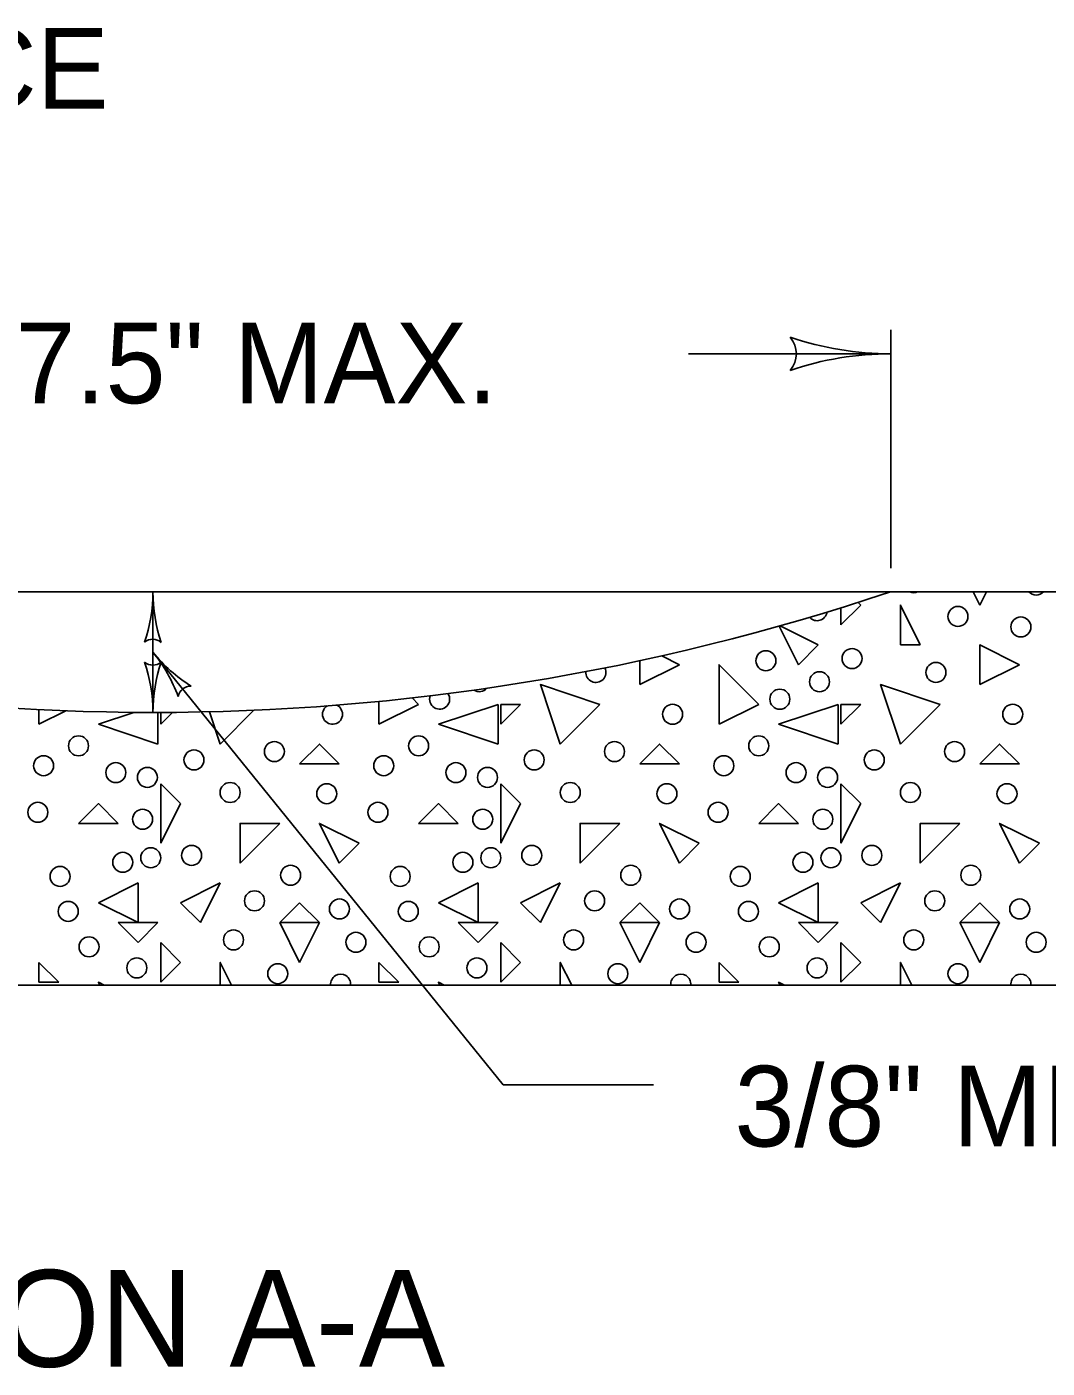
# Model space of a CAD drawing. Extents: x 999.2 to 1036.9, y 999.5 to 1022.6.
# Drawn here: x 1021.571 to 1024.101, y 1006.315 to 1009.641 of the extents above; entities that cross this region are included whole.
import ezdxf

# ---------------------------------------------------------------- set-up
doc = ezdxf.new("R2010")
doc.units = 0
doc.layers.add('Level 1', color=7, linetype='Continuous')

msp = doc.modelspace()

# ---------------------------------------------------------------- linework, layer by layer
at = {"layer": 'Level 1'}
for p, q in [((1023.7134, 1008.2985), (1023.7134, 1008.889)), ((1023.2117, 1008.8299), (1023.7134, 1008.8299)), ((1020.0544, 1008.2394), (1023.7134, 1008.2394)), ((1021.8832, 1007.9405), (1021.8832, 1008.2394)), ((1025.4835, 1008.2394), (1023.712, 1008.2394)), ((1023.7711, 1008.2394), (1024.3616, 1008.2394)), ((1023.9173, 1008.2394), (1023.9338, 1008.2066)), ((1023.9502, 1008.2394), (1023.9338, 1008.2066)), ((1023.5893, 1008.1574), (1023.6385, 1008.2066)), ((1023.5893, 1008.1998), (1023.5893, 1008.1574)), ((1023.6385, 1008.2066), (1023.6319, 1008.2132)), ((1023.484, 1008.059), (1023.5332, 1008.1082)), ((1023.7369, 1008.1082), (1023.7861, 1008.1082)), ((1021.8832, 1008.09), (1022.7522, 1007.0175)), ((1023.0903, 1008.0098), (1023.1888, 1008.059)), ((1023.9338, 1008.0098), (1024.0322, 1008.059)), ((1021.6003, 1007.9114), (1021.6669, 1007.9446)), ((1021.748, 1007.9114), (1021.836, 1007.9407)), ((1021.8956, 1007.9405), (1021.8956, 1007.8622)), ((1021.9025, 1007.9114), (1021.9319, 1007.9407)), ((1021.9025, 1007.9405), (1021.9025, 1007.9114)), ((1022.0501, 1007.8622), (1022.1339, 1007.946)), ((1022.4438, 1007.9114), (1022.5422, 1007.9606)), ((1022.5914, 1007.9114), (1022.739, 1007.9606)), ((1022.739, 1007.9606), (1022.739, 1007.8622)), ((1022.7459, 1007.9606), (1022.7459, 1007.9114)), ((1022.7459, 1007.9114), (1022.7951, 1007.9606)), ((1022.7951, 1007.9606), (1022.7459, 1007.9606)), ((1022.8935, 1007.8622), (1022.9919, 1007.9606)), ((1023.2872, 1007.9114), (1023.3856, 1007.9606)), ((1023.4348, 1007.9114), (1023.5824, 1007.9606)), ((1023.5824, 1007.9606), (1023.5824, 1007.8622)), ((1023.5893, 1007.9606), (1023.5893, 1007.9114)), ((1023.5893, 1007.9114), (1023.6385, 1007.9606)), ((1023.6385, 1007.9606), (1023.5893, 1007.9606)), ((1023.7369, 1007.8622), (1023.8353, 1007.9606)), ((1021.8956, 1007.8622), (1021.748, 1007.9114)), ((1022.739, 1007.8622), (1022.5914, 1007.9114)), ((1023.5824, 1007.8622), (1023.4348, 1007.9114)), ((1022.2469, 1007.813), (1022.3453, 1007.813)), ((1023.0903, 1007.813), (1023.1888, 1007.813)), ((1023.9338, 1007.813), (1024.0322, 1007.813)), ((1021.9025, 1007.7637), (1021.9517, 1007.7145)), ((1021.9025, 1007.6161), (1021.9025, 1007.7637)), ((1022.7459, 1007.7637), (1022.7951, 1007.7145)), ((1022.7459, 1007.6161), (1022.7459, 1007.7637)), ((1023.5893, 1007.7637), (1023.6385, 1007.7145)), ((1023.5893, 1007.6161), (1023.5893, 1007.7637)), ((1021.9517, 1007.7145), (1021.9025, 1007.6161)), ((1022.7951, 1007.7145), (1022.7459, 1007.6161)), ((1023.6385, 1007.7145), (1023.5893, 1007.6161)), ((1021.6988, 1007.6653), (1021.7972, 1007.6653)), ((1022.0993, 1007.5669), (1022.1977, 1007.6653)), ((1022.5422, 1007.6653), (1022.6406, 1007.6653)), ((1022.9427, 1007.5669), (1023.0411, 1007.6653)), ((1023.3856, 1007.6653), (1023.484, 1007.6653)), ((1023.7861, 1007.5669), (1023.8846, 1007.6653)), ((1022.3453, 1007.5669), (1022.3946, 1007.6161)), ((1023.1888, 1007.5669), (1023.238, 1007.6161)), ((1024.0322, 1007.5669), (1024.0814, 1007.6161)), ((1021.8464, 1007.5177), (1021.748, 1007.4685)), ((1021.8464, 1007.4193), (1021.8464, 1007.5177)), ((1022.0501, 1007.5177), (1021.9517, 1007.4685)), ((1022.0009, 1007.4193), (1022.0501, 1007.5177)), ((1022.6898, 1007.5177), (1022.5914, 1007.4685)), ((1022.6898, 1007.4193), (1022.6898, 1007.5177)), ((1022.8935, 1007.5177), (1022.7951, 1007.4685)), ((1022.8443, 1007.4193), (1022.8935, 1007.5177)), ((1023.5332, 1007.5177), (1023.4348, 1007.4685)), ((1023.5332, 1007.4193), (1023.5332, 1007.5177)), ((1023.7369, 1007.5177), (1023.6385, 1007.4685)), ((1023.6877, 1007.4193), (1023.7369, 1007.5177)), ((1021.748, 1007.4685), (1021.8464, 1007.4193)), ((1021.9517, 1007.4685), (1022.0009, 1007.4193)), ((1022.2469, 1007.4685), (1022.1977, 1007.4193)), ((1022.2469, 1007.4685), (1022.2961, 1007.4193)), ((1022.5914, 1007.4685), (1022.6898, 1007.4193)), ((1022.7951, 1007.4685), (1022.8443, 1007.4193)), ((1023.0903, 1007.4685), (1023.0411, 1007.4193)), ((1023.0903, 1007.4685), (1023.1396, 1007.4193)), ((1023.4348, 1007.4685), (1023.5332, 1007.4193)), ((1023.6385, 1007.4685), (1023.6877, 1007.4193)), ((1023.9338, 1007.4685), (1023.8846, 1007.4193)), ((1023.9338, 1007.4685), (1023.983, 1007.4193)), ((1021.7972, 1007.4193), (1021.8464, 1007.3701)), ((1021.8956, 1007.4193), (1021.7972, 1007.4193)), ((1021.8464, 1007.3701), (1021.8956, 1007.4193)), ((1022.1977, 1007.4193), (1022.2961, 1007.4193)), ((1022.1977, 1007.4193), (1022.2469, 1007.3209)), ((1022.1977, 1007.4193), (1022.2961, 1007.4193)), ((1022.2961, 1007.4193), (1022.2469, 1007.3209)), ((1022.6406, 1007.4193), (1022.6898, 1007.3701)), ((1022.739, 1007.4193), (1022.6406, 1007.4193)), ((1022.6898, 1007.3701), (1022.739, 1007.4193)), ((1023.0411, 1007.4193), (1023.1396, 1007.4193)), ((1023.0411, 1007.4193), (1023.0903, 1007.3209)), ((1023.0411, 1007.4193), (1023.1396, 1007.4193)), ((1023.1396, 1007.4193), (1023.0903, 1007.3209)), ((1023.484, 1007.4193), (1023.5332, 1007.3701)), ((1023.5824, 1007.4193), (1023.484, 1007.4193)), ((1023.5332, 1007.3701), (1023.5824, 1007.4193)), ((1023.8846, 1007.4193), (1023.983, 1007.4193)), ((1023.8846, 1007.4193), (1023.9338, 1007.3209)), ((1023.8846, 1007.4193), (1023.983, 1007.4193)), ((1023.983, 1007.4193), (1023.9338, 1007.3209)), ((1021.9517, 1007.3209), (1021.9025, 1007.3701)), ((1021.9025, 1007.3701), (1021.9025, 1007.2717)), ((1022.7951, 1007.3209), (1022.7459, 1007.3701)), ((1022.7459, 1007.3701), (1022.7459, 1007.2717)), ((1023.6385, 1007.3209), (1023.5893, 1007.3701)), ((1023.5893, 1007.3701), (1023.5893, 1007.2717)), ((1021.6003, 1007.3209), (1021.6003, 1007.2717)), ((1021.6496, 1007.2717), (1021.6003, 1007.3209)), ((1021.9025, 1007.2717), (1021.9517, 1007.3209)), ((1022.4438, 1007.3209), (1022.4438, 1007.2717)), ((1022.493, 1007.2717), (1022.4438, 1007.3209)), ((1022.7459, 1007.2717), (1022.7951, 1007.3209)), ((1023.2872, 1007.3209), (1023.2872, 1007.2717)), ((1023.3364, 1007.2717), (1023.2872, 1007.3209)), ((1023.5893, 1007.2717), (1023.6385, 1007.3209)), ((1021.6003, 1007.2717), (1021.6496, 1007.2717)), ((1022.4438, 1007.2717), (1022.493, 1007.2717)), ((1023.2872, 1007.2717), (1023.3364, 1007.2717)), ((1018.2829, 1007.2644), (1025.4835, 1007.2644)), ((1022.7522, 1007.0175), (1023.1245, 1007.0175))]:
    msp.add_line(p, q, dxfattribs=at)
for points in [[(1023.7369, 1008.1082), (1023.7369, 1008.2066), (1023.7861, 1008.1082)], [(1023.484, 1008.059), (1023.4363, 1008.1545)], [(1023.4391, 1008.1552), (1023.5332, 1008.1082)], [(1023.9338, 1008.0098), (1023.9338, 1008.1082), (1024.0322, 1008.059)], [(1023.0903, 1008.0098), (1023.0903, 1008.0688)], [(1023.1451, 1008.0808), (1023.1888, 1008.059)], [(1023.2872, 1007.9114), (1023.2872, 1008.059), (1023.3856, 1007.9606)], [(1022.8935, 1007.8622), (1022.8443, 1008.0098), (1022.9919, 1007.9606)], [(1023.7369, 1007.8622), (1023.6877, 1008.0098), (1023.8353, 1007.9606)], [(1022.4438, 1007.9114), (1022.4438, 1007.9679)], [(1022.5261, 1007.9766), (1022.5422, 1007.9606)], [(1021.6003, 1007.9114), (1021.6003, 1007.9475)], [(1022.0501, 1007.8622), (1022.0234, 1007.9422)], [(1022.2469, 1007.813), (1022.2961, 1007.8622), (1022.3453, 1007.813)], [(1023.0903, 1007.813), (1023.1396, 1007.8622), (1023.1888, 1007.813)], [(1023.9338, 1007.813), (1023.983, 1007.8622), (1024.0322, 1007.813)], [(1021.6988, 1007.6653), (1021.748, 1007.7145), (1021.7972, 1007.6653)], [(1022.5422, 1007.6653), (1022.5914, 1007.7145), (1022.6406, 1007.6653)], [(1023.3856, 1007.6653), (1023.4348, 1007.7145), (1023.484, 1007.6653)], [(1022.0993, 1007.5669), (1022.0993, 1007.6653), (1022.1977, 1007.6653)], [(1022.3453, 1007.5669), (1022.2961, 1007.6653), (1022.3946, 1007.6161)], [(1022.9427, 1007.5669), (1022.9427, 1007.6653), (1023.0411, 1007.6653)], [(1023.1888, 1007.5669), (1023.1396, 1007.6653), (1023.238, 1007.6161)], [(1023.7861, 1007.5669), (1023.7861, 1007.6653), (1023.8846, 1007.6653)], [(1024.0322, 1007.5669), (1023.983, 1007.6653), (1024.0814, 1007.6161)], [(1022.0501, 1007.2644), (1022.0501, 1007.3209), (1022.0783, 1007.2644)], [(1022.8935, 1007.2644), (1022.8935, 1007.3209), (1022.9218, 1007.2644)], [(1023.7369, 1007.2644), (1023.7369, 1007.3209), (1023.7652, 1007.2644)], [(1021.7516, 1007.2644), (1021.748, 1007.2717), (1021.7625, 1007.2644)], [(1022.595, 1007.2644), (1022.5914, 1007.2717), (1022.6059, 1007.2644)], [(1023.4384, 1007.2644), (1023.4348, 1007.2717), (1023.4494, 1007.2644)]]:
    msp.add_lwpolyline(points, dxfattribs=at)
for centre in [(1023.8796, 1008.1786), (1024.0356, 1008.1525), (1023.6169, 1008.0742), (1023.4033, 1008.0688), (1023.825, 1008.0398), (1023.5362, 1008.0167), (1023.4378, 1007.9734), (1023.172, 1007.936), (1024.0154, 1007.936), (1021.6988, 1007.8577), (1022.1844, 1007.8435), (1022.5422, 1007.8577), (1023.0279, 1007.8435), (1023.3856, 1007.8577), (1023.8713, 1007.8435), (1021.6122, 1007.8085), (1021.9851, 1007.8228), (1022.4556, 1007.8085), (1022.8286, 1007.8228), (1023.299, 1007.8085), (1023.672, 1007.8228), (1021.7913, 1007.7913), (1021.8695, 1007.7795), (1022.6347, 1007.7913), (1022.7129, 1007.7795), (1023.4781, 1007.7913), (1023.5563, 1007.7795), (1022.0747, 1007.7421), (1022.9181, 1007.7421), (1023.7615, 1007.7421), (1022.3143, 1007.7391), (1023.1578, 1007.7391), (1024.0012, 1007.7391), (1021.5979, 1007.6929), (1021.8577, 1007.6757), (1022.4413, 1007.6929), (1022.7011, 1007.6757), (1023.2847, 1007.6929), (1023.5445, 1007.6757), (1021.8779, 1007.5802), (1021.9792, 1007.5861), (1022.7213, 1007.5802), (1022.8227, 1007.5861), (1023.5647, 1007.5802), (1023.6661, 1007.5861), (1021.8085, 1007.5689), (1022.6519, 1007.5689), (1023.4953, 1007.5689), (1021.653, 1007.5339), (1022.2248, 1007.5369), (1022.4964, 1007.5339), (1023.0682, 1007.5369), (1023.3398, 1007.5339), (1023.9116, 1007.5369), (1022.1352, 1007.4734), (1022.9786, 1007.4734), (1023.8221, 1007.4734), (1021.6732, 1007.4473), (1022.3458, 1007.4532), (1022.5166, 1007.4473), (1023.1893, 1007.4532), (1023.36, 1007.4473), (1024.0327, 1007.4532), (1022.0831, 1007.3765), (1022.9265, 1007.3765), (1023.7699, 1007.3765), (1021.7248, 1007.3593), (1022.3867, 1007.3706), (1022.5683, 1007.3593), (1023.2301, 1007.3706), (1023.4117, 1007.3593), (1024.0735, 1007.3706), (1021.8434, 1007.3071), (1022.6868, 1007.3071), (1023.5303, 1007.3071), (1022.1928, 1007.2928), (1023.0362, 1007.2928), (1023.8796, 1007.2928)]:
    msp.add_circle(centre, 0.0248, dxfattribs=at)
for centre, radius, start, end in [((1023.4163, 1008.83), 0.0625, 318.7746, 40.8913), ((1023.7134, 1009.6112), 0.7812, 251.3472, 269.9939), ((1023.7134, 1008.0487), 0.7812, 90, 108.6688), ((1023.7134, 1008.0487), 0.7812, 89.9878, 90), ((1021.8839, 1013.6801), 5.7396, 251.42665, 288.57335), ((1021.4926, 1008.2394), 0.3906, 341.3472, 359.9939), ((1022.2739, 1008.2394), 0.3906, 179.9878, 180), ((1022.2739, 1008.2394), 0.3906, 180, 198.6688), ((1023.7699, 1008.2622), 0.0248, 246.9182, 293.0818), ((1024.0735, 1008.2563), 0.0248, 222.9621, 317.0379), ((1023.5303, 1008.1928), 0.0248, 221.9818, 351.4241), ((1021.8832, 1008.0909), 0.0312, 48.7746, 130.8913), ((1021.8833, 1008.089), 0.0312, 228.7746, 310.8913), ((1021.4926, 1007.9405), 0.3906, 0, 18.6688), ((1022.1867, 1008.3359), 0.3906, 219.0036, 219.0158), ((1022.1867, 1008.3359), 0.3906, 219.0158, 237.6846), ((1022.2739, 1007.9405), 0.3906, 161.3472, 179.9939), ((1021.5797, 1007.8441), 0.3906, 20.3629, 39.0097), ((1022.9816, 1008.0398), 0.0248, 175.4974, 26.529), ((1021.9767, 1007.9746), 0.0312, 87.7904, 169.9071), ((1022.6928, 1008.0167), 0.0248, 236.9244, 319.3268), ((1022.5943, 1007.9734), 0.0248, 160.0249, 34.1544), ((1021.4926, 1007.9405), 0.3906, 359.9878, 0), ((1022.3286, 1007.936), 0.0248, 123.0361, 65.9974), ((1022.3488, 1007.2668), 0.0248, 354.5273, 185.4727), ((1023.1922, 1007.2668), 0.0248, 354.5273, 185.4727), ((1024.0356, 1007.2668), 0.0248, 354.5273, 185.4727)]:
    msp.add_arc(centre, radius, start, end, dxfattribs=at)

# ---------------------------------------------------------------- texts
for s, height, p in [('PAVEMENT SURFACE', 0.2, (1018.95, 1009.4377)), ('7" MIN., 7.5" MAX.', 0.2, (1020.5116, 1008.7073)), ('3/8" MIN.,1/2" MAX.', 0.2, (1023.3254, 1006.8644)), ('SECTION A-A', 0.24, (1020.5573, 1006.318))]:
    msp.add_text(s, height=height, dxfattribs=at).set_placement(p)

doc.saveas('drawing.dxf')
